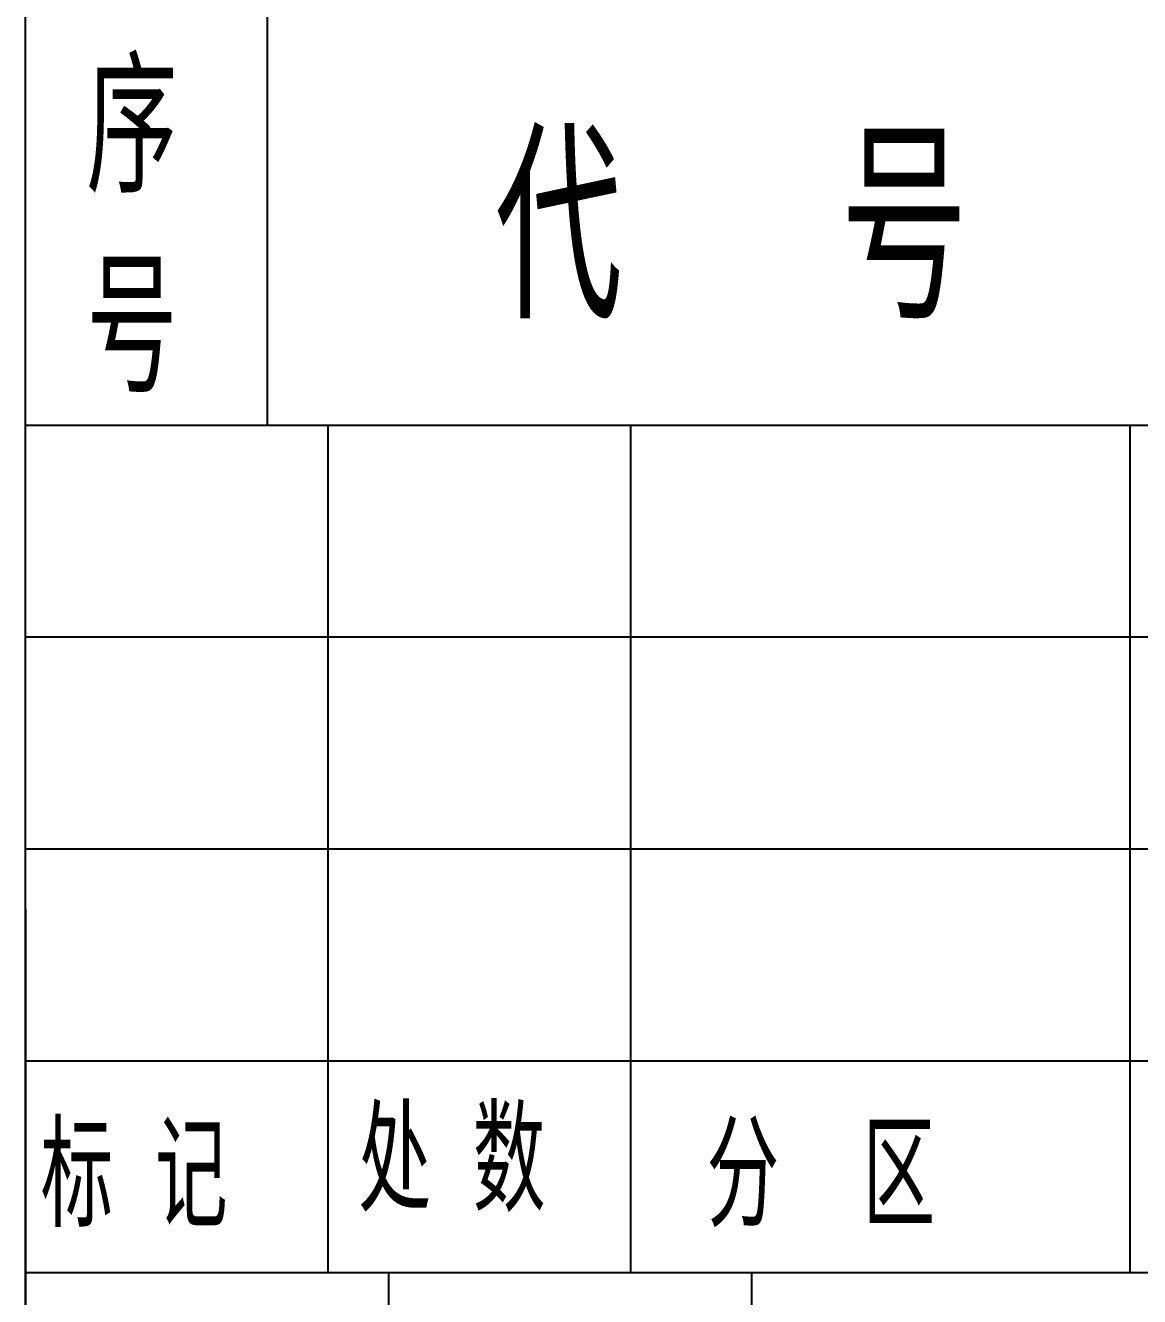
# Model space of a CAD drawing. Extents: x 231 to 66067, y -1596 to 5236.
# Drawn here: x 460.94 to 497.75, y -1558.7 to -1516.7 of the extents above; entities that cross this region are included whole.
import ezdxf

# ---------------------------------------------------------------- set-up
doc = ezdxf.new("R2010")
doc.units = 0
for name, color, linetype in [('1', 8, 'CONTINUOUS'), ('12', 134, 'CONTINUOUS'), ('2', 8, 'CONTINUOUS')]:
    doc.layers.add(name, color=color, linetype=linetype)
doc.styles.get("Standard").update_dxf_attribs({"font": 'isocp.shx', "width": 0.707, "bigfont": 'hztxt.shx'})

msp = doc.modelspace()

# ---------------------------------------------------------------- linework, layer by layer
at = {"layer": '1'}
for p, q in [((460.943, -1585.902), (460.943, -1368.902)), ((468.943, -1529.902), (468.943, -1368.902)), ((460.943, -1529.902), (640.943, -1529.902)), ((470.943, -1557.902), (470.943, -1529.902)), ((480.943, -1557.902), (480.943, -1529.902)), ((497.443, -1557.902), (497.443, -1529.902)), ((460.943, -1545.902), (460.943, -1585.902)), ((460.943, -1550.902), (540.943, -1550.902)), ((460.943, -1557.902), (590.943, -1557.902)), ((472.943, -1585.902), (472.943, -1557.902)), ((484.943, -1585.902), (484.943, -1557.902))]:
    msp.add_line(p, q, dxfattribs=at)
at = {"layer": '12'}
for p, q in [((460.943, -1536.902), (540.943, -1536.902)), ((460.943, -1543.902), (540.943, -1543.902))]:
    msp.add_line(p, q, dxfattribs=at)

# ---------------------------------------------------------------- texts
at = {"layer": '12', "char_height": 3.4, "width": 65536, "attachment_point": 7}
for s, insert in [('处 数', (471.943, -1555.902)), ('标 记', (461.443, -1556.402)), ('分  区', (483.443, -1556.402))]:
    msp.add_mtext(s, dxfattribs=dict(at, insert=insert))
at = {"layer": '2', "width": 65536, "attachment_point": 7}
for s, insert, char_height in [('序', (462.957, -1522.231), 4.25), ('代   号', (476.452, -1526.402), 5.95), ('号', (462.96, -1528.82), 4.25)]:
    msp.add_mtext(s, dxfattribs=dict(at, insert=insert, char_height=char_height))

doc.saveas('drawing.dxf')
